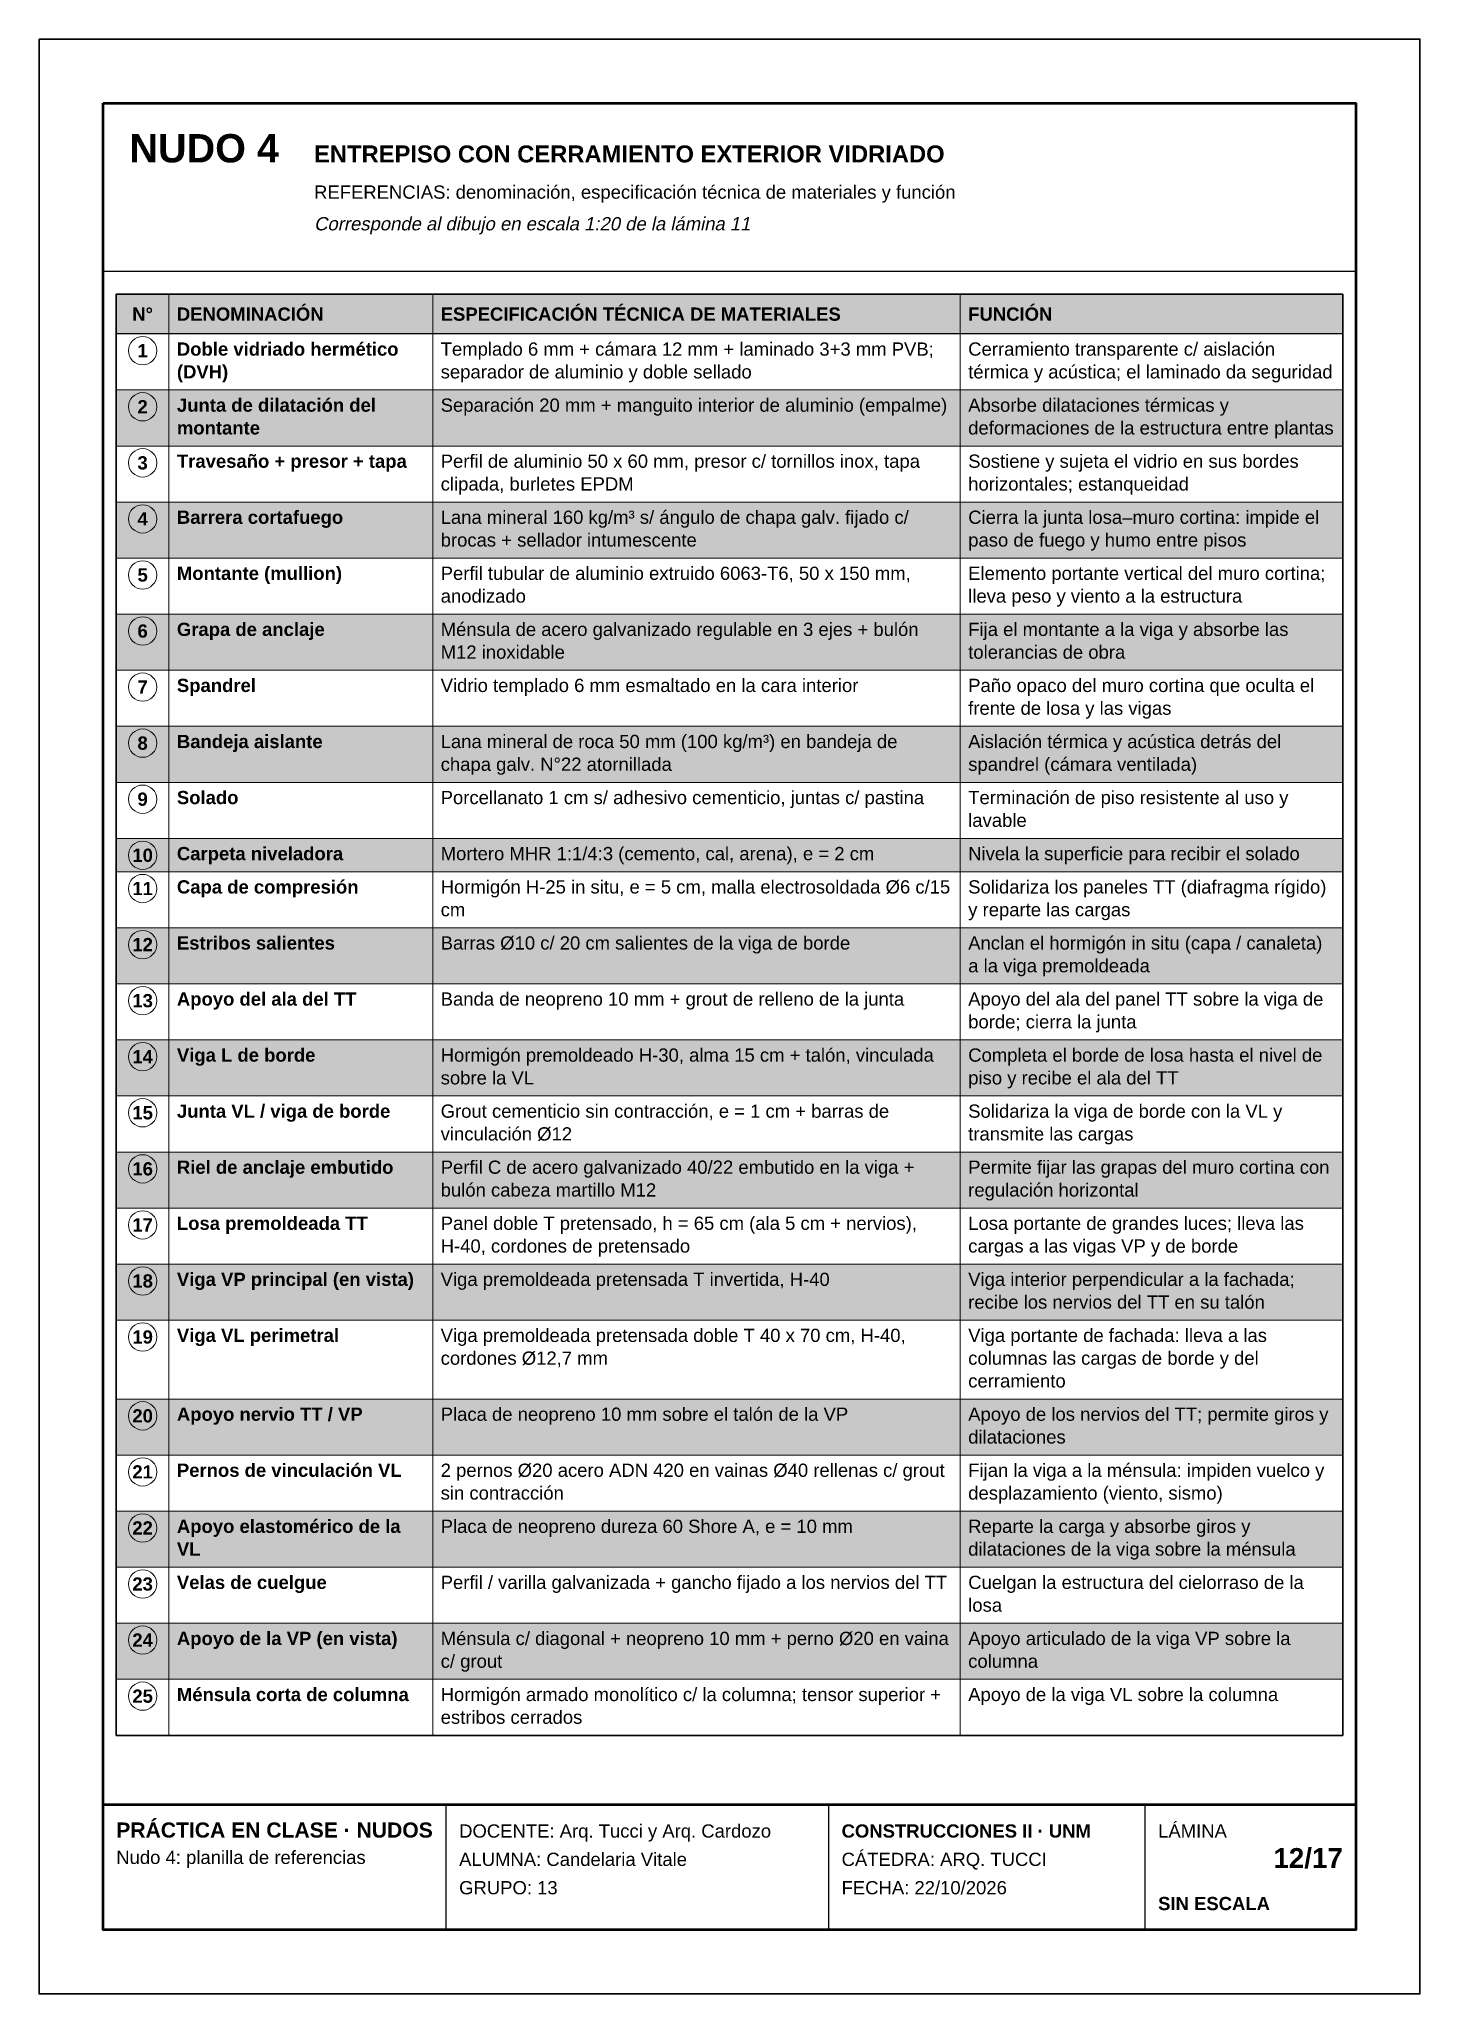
# Model space of a CAD drawing. Header units: millimetres. Extents: x 6 to 4194, y 6 to 5934.
import ezdxf
from ezdxf.enums import TextEntityAlignment as Align

# ---------------------------------------------------------------- set-up
doc = ezdxf.new("R2010")
doc.units = ezdxf.units.MM
doc.header["$LTSCALE"] = 20
for name, color, linetype in [('X-MARCO', 7, 'Continuous'), ('X-ROTULO', 7, 'Continuous'), ('X-TABLA', 7, 'Continuous'), ('X-TEXTOS', 7, 'Continuous')]:
    doc.layers.add(name, color=color, linetype=linetype)
doc.styles.add('ARIAL', font='arial.ttf')
doc.styles.add('ARIAL-B', font='arialbd.ttf')

msp = doc.modelspace()

# ---------------------------------------------------------------- hatches: boundary and pattern name
at = {"layer": 'X-TABLA', "true_color": 0xd9d9d9}
h = msp.add_hatch(color=254, dxfattribs=at)
h.dxf.hatch_style = 1
h.paths.add_polyline_path([(240, 5160), (3960, 5160), (3960, 5040), (240, 5040)])
at = {"layer": 'X-TABLA', "true_color": 0xf2f2f2}
h = msp.add_hatch(color=7, dxfattribs=at)
h.dxf.hatch_style = 1
h.paths.add_polyline_path([(240, 4870), (3960, 4870), (3960, 4700), (240, 4700)])
h = msp.add_hatch(color=7, dxfattribs=at)
h.dxf.hatch_style = 1
h.paths.add_polyline_path([(240, 4530), (3960, 4530), (3960, 4360), (240, 4360)])
h = msp.add_hatch(color=7, dxfattribs=at)
h.dxf.hatch_style = 1
h.paths.add_polyline_path([(240, 4190), (3960, 4190), (3960, 4020), (240, 4020)])
h = msp.add_hatch(color=7, dxfattribs=at)
h.dxf.hatch_style = 1
h.paths.add_polyline_path([(240, 3850), (3960, 3850), (3960, 3680), (240, 3680)])
h = msp.add_hatch(color=7, dxfattribs=at)
h.dxf.hatch_style = 1
h.paths.add_polyline_path([(240, 3510), (3960, 3510), (3960, 3409), (240, 3409)])
h = msp.add_hatch(color=7, dxfattribs=at)
h.dxf.hatch_style = 1
h.paths.add_polyline_path([(240, 3239), (3960, 3239), (3960, 3069), (240, 3069)])
h = msp.add_hatch(color=7, dxfattribs=at)
h.dxf.hatch_style = 1
h.paths.add_polyline_path([(240, 2899), (3960, 2899), (3960, 2729), (240, 2729)])
h = msp.add_hatch(color=7, dxfattribs=at)
h.dxf.hatch_style = 1
h.paths.add_polyline_path([(240, 2559), (3960, 2559), (3960, 2389), (240, 2389)])
h = msp.add_hatch(color=7, dxfattribs=at)
h.dxf.hatch_style = 1
h.paths.add_polyline_path([(240, 2219), (3960, 2219), (3960, 2049), (240, 2049)])
h = msp.add_hatch(color=7, dxfattribs=at)
h.dxf.hatch_style = 1
h.paths.add_polyline_path([(240, 1810), (3960, 1810), (3960, 1640), (240, 1640)])
h = msp.add_hatch(color=7, dxfattribs=at)
h.dxf.hatch_style = 1
h.paths.add_polyline_path([(240, 1470), (3960, 1470), (3960, 1300), (240, 1300)])
h = msp.add_hatch(color=7, dxfattribs=at)
h.dxf.hatch_style = 1
h.paths.add_polyline_path([(240, 1130), (3960, 1130), (3960, 960), (240, 960)])

# ---------------------------------------------------------------- linework, layer by layer
at = {"layer": 'X-MARCO', "lineweight": 30}
msp.add_lwpolyline([(6, 5934), (4194, 5934), (4194, 6), (6, 6)], close=True, dxfattribs=at)
at = {"layer": 'X-MARCO', "lineweight": 50}
msp.add_lwpolyline([(200, 5740), (4000, 5740), (4000, 200), (200, 200)], close=True, dxfattribs=at)
at = {"layer": 'X-ROTULO', "lineweight": 50}
msp.add_lwpolyline([(200, 580), (4000, 580), (4000, 200), (200, 200)], close=True, dxfattribs=at)
at = {"layer": 'X-ROTULO', "lineweight": 25}
for points in [[(1240, 580), (1240, 200)], [(2400, 580), (2400, 200)], [(3360, 580), (3360, 200)]]:
    msp.add_lwpolyline(points, dxfattribs=at)
at = {"layer": 'X-TABLA', "lineweight": 25}
msp.add_lwpolyline([(240, 5160), (3960, 5160), (3960, 5040), (240, 5040)], close=True, dxfattribs=at)
at = {"layer": 'X-TABLA', "lineweight": 30}
msp.add_lwpolyline([(240, 5160), (3960, 5160), (3960, 790), (240, 790)], close=True, dxfattribs=at)
at = {"layer": 'X-TABLA', "lineweight": 13}
for points in [[(400, 5160), (400, 790)], [(1200, 5160), (1200, 790)], [(2800, 5160), (2800, 790)], [(240, 4870), (3960, 4870)], [(240, 4700), (3960, 4700)], [(240, 4530), (3960, 4530)], [(240, 4360), (3960, 4360)], [(240, 4190), (3960, 4190)], [(240, 4020), (3960, 4020)], [(240, 3850), (3960, 3850)], [(240, 3680), (3960, 3680)], [(240, 3510), (3960, 3510)], [(240, 3409), (3960, 3409)], [(240, 3239), (3960, 3239)], [(240, 3069), (3960, 3069)], [(240, 2899), (3960, 2899)], [(240, 2729), (3960, 2729)], [(240, 2559), (3960, 2559)], [(240, 2389), (3960, 2389)], [(240, 2219), (3960, 2219)], [(240, 2049), (3960, 2049)], [(240, 1810), (3960, 1810)], [(240, 1640), (3960, 1640)], [(240, 1470), (3960, 1470)], [(240, 1300), (3960, 1300)], [(240, 1130), (3960, 1130)], [(240, 960), (3960, 960)], [(240, 790), (3960, 790)]]:
    msp.add_lwpolyline(points, dxfattribs=at)
at = {"layer": 'X-TABLA', "lineweight": 18}
for centre in [(320, 4989), (320, 4819), (320, 4649), (320, 4479), (320, 4309), (320, 4139), (320, 3969), (320, 3799), (320, 3629), (320, 3459), (320, 3358), (320, 3188), (320, 3018), (320, 2848), (320, 2678), (320, 2508), (320, 2338), (320, 2168), (320, 1998), (320, 1759), (320, 1589), (320, 1419), (320, 1249), (320, 1079), (320, 909)]:
    msp.add_circle(centre, 43, dxfattribs=at)
at = {"layer": 'X-TEXTOS', "lineweight": 25}
msp.add_lwpolyline([(200, 5230), (4000, 5230)], dxfattribs=at)

# ---------------------------------------------------------------- texts
at = {"layer": 'X-ROTULO'}
for s, height, style, p in [('PRÁCTICA EN CLASE · NUDOS', 45.824, 'ARIAL-B', (240, 480)), ('DOCENTE: Arq. Tucci y Arq. Cardozo', 40.096, 'ARIAL', (1280, 480)), ('CONSTRUCCIONES II · UNM', 40.096, 'ARIAL-B', (2440, 480)), ('LÁMINA', 40.1, 'ARIAL', (3400, 480)), ('Nudo 4: planilla de referencias', 40.096, 'ARIAL', (240, 400)), ('ALUMNA: Candelaria Vitale', 40.096, 'ARIAL', (1280, 394)), ('CÁTEDRA: ARQ. TUCCI', 40.096, 'ARIAL', (2440, 394)), ('GRUPO: 13', 40.1, 'ARIAL', (1280, 308)), ('FECHA: 22/10/2026', 40.096, 'ARIAL', (2440, 308)), ('SIN ESCALA', 40.1, 'ARIAL-B', (3400, 260))]:
    msp.add_text(s, height=height, dxfattribs=dict(at, style=style)).set_placement(p)
at = {"layer": 'X-ROTULO', "style": 'ARIAL-B'}
msp.add_text('12/17', height=60.14, dxfattribs=at).set_placement((3960, 388), align=Align.RIGHT)
at = {"layer": 'X-TABLA', "style": 'ARIAL-B'}
for s, p in [('N°', (320, 5080)), ('1', (320, 4969)), ('2', (320, 4799)), ('3', (320, 4629)), ('4', (320, 4459)), ('5', (320, 4289)), ('6', (320, 4119)), ('7', (320, 3949)), ('8', (320, 3779)), ('9', (320, 3609)), ('10', (320, 3439)), ('11', (320, 3338)), ('12', (320, 3168)), ('13', (320, 2998)), ('14', (320, 2828)), ('15', (320, 2658)), ('16', (320, 2488)), ('17', (320, 2318)), ('18', (320, 2148)), ('19', (320, 1978)), ('20', (320, 1739)), ('21', (320, 1569)), ('22', (320, 1399)), ('23', (320, 1229)), ('24', (320, 1059)), ('25', (320, 889))]:
    msp.add_text(s, height=40.1, dxfattribs=at).set_placement(p, align=Align.CENTER)
at = {"layer": 'X-TABLA'}
for s, height, style, p in [('DENOMINACIÓN', 40.096, 'ARIAL-B', (424, 5080)), ('ESPECIFICACIÓN TÉCNICA DE MATERIALES', 40.096, 'ARIAL-B', (1224, 5080)), ('FUNCIÓN', 40.1, 'ARIAL-B', (2824, 5080)), ('Doble vidriado hermético', 40.096, 'ARIAL-B', (424, 4974)), ('Templado 6 mm + cámara 12 mm + laminado 3+3 mm PVB;', 40.096, 'ARIAL', (1224, 4974)), ('Cerramiento transparente c/ aislación', 40.096, 'ARIAL', (2824, 4974)), ('(DVH)', 40.1, 'ARIAL-B', (424, 4905)), ('separador de aluminio y doble sellado', 40.096, 'ARIAL', (1224, 4905)), ('térmica y acústica; el laminado da seguridad', 40.096, 'ARIAL', (2824, 4905)), ('Junta de dilatación del', 40.096, 'ARIAL-B', (424, 4804)), ('Separación 20 mm + manguito interior de aluminio (empalme)', 40.096, 'ARIAL', (1224, 4804)), ('Absorbe dilataciones térmicas y', 40.096, 'ARIAL', (2824, 4804)), ('montante', 40.1, 'ARIAL-B', (424, 4735)), ('deformaciones de la estructura entre plantas', 40.096, 'ARIAL', (2824, 4735)), ('Travesaño + presor + tapa', 40.096, 'ARIAL-B', (424, 4634)), ('Perfil de aluminio 50 x 60 mm, presor c/ tornillos inox, tapa', 40.096, 'ARIAL', (1224, 4634)), ('Sostiene y sujeta el vidrio en sus bordes', 40.096, 'ARIAL', (2824, 4634)), ('clipada, burletes EPDM', 40.096, 'ARIAL', (1224, 4565)), ('horizontales; estanqueidad', 40.096, 'ARIAL', (2824, 4565)), ('Barrera cortafuego', 40.096, 'ARIAL-B', (424, 4464)), ('Lana mineral 160 kg/m³ s/ ángulo de chapa galv. fijado c/', 40.096, 'ARIAL', (1224, 4464)), ('Cierra la junta losa–muro cortina: impide el', 40.096, 'ARIAL', (2824, 4464)), ('brocas + sellador intumescente', 40.096, 'ARIAL', (1224, 4395)), ('paso de fuego y humo entre pisos', 40.096, 'ARIAL', (2824, 4395)), ('Montante (mullion)', 40.096, 'ARIAL-B', (424, 4294)), ('Perfil tubular de aluminio extruido 6063-T6, 50 x 150 mm,', 40.096, 'ARIAL', (1224, 4294)), ('Elemento portante vertical del muro cortina;', 40.096, 'ARIAL', (2824, 4294)), ('anodizado', 40.1, 'ARIAL', (1224, 4225)), ('lleva peso y viento a la estructura', 40.096, 'ARIAL', (2824, 4225)), ('Grapa de anclaje', 40.096, 'ARIAL-B', (424, 4124)), ('Ménsula de acero galvanizado regulable en 3 ejes + bulón', 40.096, 'ARIAL', (1224, 4124)), ('Fija el montante a la viga y absorbe las', 40.096, 'ARIAL', (2824, 4124)), ('M12 inoxidable', 40.096, 'ARIAL', (1224, 4055)), ('tolerancias de obra', 40.096, 'ARIAL', (2824, 4055)), ('Spandrel', 40.1, 'ARIAL-B', (424, 3954)), ('Vidrio templado 6 mm esmaltado en la cara interior', 40.096, 'ARIAL', (1224, 3954)), ('Paño opaco del muro cortina que oculta el', 40.096, 'ARIAL', (2824, 3954)), ('frente de losa y las vigas', 40.096, 'ARIAL', (2824, 3885)), ('Bandeja aislante', 40.096, 'ARIAL-B', (424, 3784)), ('Lana mineral de roca 50 mm (100 kg/m³) en bandeja de', 40.096, 'ARIAL', (1224, 3784)), ('Aislación térmica y acústica detrás del', 40.096, 'ARIAL', (2824, 3784)), ('chapa galv. N°22 atornillada', 40.096, 'ARIAL', (1224, 3715)), ('spandrel (cámara ventilada)', 40.096, 'ARIAL', (2824, 3715)), ('Solado', 40.1, 'ARIAL-B', (424, 3614)), ('Porcellanato 1 cm s/ adhesivo cementicio, juntas c/ pastina', 40.096, 'ARIAL', (1224, 3614)), ('Terminación de piso resistente al uso y', 40.096, 'ARIAL', (2824, 3614)), ('lavable', 40.1, 'ARIAL', (2824, 3545)), ('Carpeta niveladora', 40.096, 'ARIAL-B', (424, 3444)), ('Mortero MHR 1:1/4:3 (cemento, cal, arena), e = 2 cm', 40.096, 'ARIAL', (1224, 3444)), ('Nivela la superficie para recibir el solado', 40.096, 'ARIAL', (2824, 3444)), ('Capa de compresión', 40.096, 'ARIAL-B', (424, 3343)), ('Hormigón H-25 in situ, e = 5 cm, malla electrosoldada Ø6 c/15', 40.096, 'ARIAL', (1224, 3343)), ('Solidariza los paneles TT (diafragma rígido)', 40.096, 'ARIAL', (2824, 3343)), ('cm', 40.1, 'ARIAL', (1224, 3274)), ('y reparte las cargas', 40.096, 'ARIAL', (2824, 3274)), ('Estribos salientes', 40.096, 'ARIAL-B', (424, 3173)), ('Barras Ø10 c/ 20 cm salientes de la viga de borde', 40.096, 'ARIAL', (1224, 3173)), ('Anclan el hormigón in situ (capa / canaleta)', 40.096, 'ARIAL', (2824, 3173)), ('a la viga premoldeada', 40.096, 'ARIAL', (2824, 3104)), ('Apoyo del ala del TT', 40.096, 'ARIAL-B', (424, 3003)), ('Banda de neopreno 10 mm + grout de relleno de la junta', 40.096, 'ARIAL', (1224, 3003)), ('Apoyo del ala del panel TT sobre la viga de', 40.096, 'ARIAL', (2824, 3003)), ('borde; cierra la junta', 40.096, 'ARIAL', (2824, 2934)), ('Viga L de borde', 40.096, 'ARIAL-B', (424, 2833)), ('Hormigón premoldeado H-30, alma 15 cm + talón, vinculada', 40.096, 'ARIAL', (1224, 2833)), ('Completa el borde de losa hasta el nivel de', 40.096, 'ARIAL', (2824, 2833)), ('sobre la VL', 40.096, 'ARIAL', (1224, 2764)), ('piso y recibe el ala del TT', 40.096, 'ARIAL', (2824, 2764)), ('Junta VL / viga de borde', 40.096, 'ARIAL-B', (424, 2663)), ('Grout cementicio sin contracción, e = 1 cm + barras de', 40.096, 'ARIAL', (1224, 2663)), ('Solidariza la viga de borde con la VL y', 40.096, 'ARIAL', (2824, 2663)), ('vinculación Ø12', 40.096, 'ARIAL', (1224, 2594)), ('transmite las cargas', 40.096, 'ARIAL', (2824, 2594)), ('Riel de anclaje embutido', 40.096, 'ARIAL-B', (424, 2493)), ('Perfil C de acero galvanizado 40/22 embutido en la viga +', 40.096, 'ARIAL', (1224, 2493)), ('Permite fijar las grapas del muro cortina con', 40.096, 'ARIAL', (2824, 2493)), ('bulón cabeza martillo M12', 40.096, 'ARIAL', (1224, 2424)), ('regulación horizontal', 40.096, 'ARIAL', (2824, 2424)), ('Losa premoldeada TT', 40.096, 'ARIAL-B', (424, 2323)), ('Panel doble T pretensado, h = 65 cm (ala 5 cm + nervios),', 40.096, 'ARIAL', (1224, 2323)), ('Losa portante de grandes luces; lleva las', 40.096, 'ARIAL', (2824, 2323)), ('H-40, cordones de pretensado', 40.096, 'ARIAL', (1224, 2254)), ('cargas a las vigas VP y de borde', 40.096, 'ARIAL', (2824, 2254)), ('Viga VP principal (en vista)', 40.096, 'ARIAL-B', (424, 2153)), ('Viga premoldeada pretensada T invertida, H-40', 40.096, 'ARIAL', (1224, 2153)), ('Viga interior perpendicular a la fachada;', 40.096, 'ARIAL', (2824, 2153)), ('recibe los nervios del TT en su talón', 40.096, 'ARIAL', (2824, 2084)), ('Viga VL perimetral', 40.096, 'ARIAL-B', (424, 1983)), ('Viga premoldeada pretensada doble T 40 x 70 cm, H-40,', 40.096, 'ARIAL', (1224, 1983)), ('Viga portante de fachada: lleva a las', 40.096, 'ARIAL', (2824, 1983)), ('cordones Ø12,7 mm', 40.096, 'ARIAL', (1224, 1914)), ('columnas las cargas de borde y del', 40.096, 'ARIAL', (2824, 1914)), ('cerramiento', 40.096, 'ARIAL', (2824, 1845)), ('Apoyo nervio TT / VP', 40.096, 'ARIAL-B', (424, 1744)), ('Placa de neopreno 10 mm sobre el talón de la VP', 40.096, 'ARIAL', (1224, 1744)), ('Apoyo de los nervios del TT; permite giros y', 40.096, 'ARIAL', (2824, 1744)), ('dilataciones', 40.096, 'ARIAL', (2824, 1675)), ('Pernos de vinculación VL', 40.096, 'ARIAL-B', (424, 1574)), ('2 pernos Ø20 acero ADN 420 en vainas Ø40 rellenas c/ grout', 40.096, 'ARIAL', (1224, 1574)), ('Fijan la viga a la ménsula: impiden vuelco y', 40.096, 'ARIAL', (2824, 1574)), ('sin contracción', 40.096, 'ARIAL', (1224, 1505)), ('desplazamiento (viento, sismo)', 40.096, 'ARIAL', (2824, 1505)), ('Apoyo elastomérico de la', 40.096, 'ARIAL-B', (424, 1404)), ('Placa de neopreno dureza 60 Shore A, e = 10 mm', 40.096, 'ARIAL', (1224, 1404)), ('Reparte la carga y absorbe giros y', 40.096, 'ARIAL', (2824, 1404)), ('VL', 40.1, 'ARIAL-B', (424, 1335)), ('dilataciones de la viga sobre la ménsula', 40.096, 'ARIAL', (2824, 1335)), ('Velas de cuelgue', 40.096, 'ARIAL-B', (424, 1234)), ('Perfil / varilla galvanizada + gancho fijado a los nervios del TT', 40.096, 'ARIAL', (1224, 1234)), ('Cuelgan la estructura del cielorraso de la', 40.096, 'ARIAL', (2824, 1234)), ('losa', 40.1, 'ARIAL', (2824, 1165)), ('Apoyo de la VP (en vista)', 40.096, 'ARIAL-B', (424, 1064)), ('Ménsula c/ diagonal + neopreno 10 mm + perno Ø20 en vaina', 40.096, 'ARIAL', (1224, 1064)), ('Apoyo articulado de la viga VP sobre la', 40.096, 'ARIAL', (2824, 1064)), ('c/ grout', 40.1, 'ARIAL', (1224, 995)), ('columna', 40.1, 'ARIAL', (2824, 995)), ('Ménsula corta de columna', 40.096, 'ARIAL-B', (424, 894)), ('Hormigón armado monolítico c/ la columna; tensor superior +', 40.096, 'ARIAL', (1224, 894)), ('Apoyo de la viga VL sobre la columna', 40.096, 'ARIAL', (2824, 894)), ('estribos cerrados', 40.096, 'ARIAL', (1224, 825))]:
    msp.add_text(s, height=height, dxfattribs=dict(at, style=style)).set_placement(p)
at = {"layer": 'X-TEXTOS'}
for s, height, style, p in [('NUDO 4', 85.92, 'ARIAL-B', (280, 5560)), ('ENTREPISO CON CERRAMIENTO EXTERIOR VIDRIADO', 51.552, 'ARIAL-B', (840, 5560)), ('REFERENCIAS: denominación, especificación técnica de materiales y función', 40.096, 'ARIAL', (840, 5450))]:
    msp.add_text(s, height=height, dxfattribs=dict(at, style=style)).set_placement(p)
at = {"layer": 'X-TEXTOS', "style": 'ARIAL', "oblique": 12}
msp.add_text('Corresponde al dibujo en escala 1:20 de la lámina 11', height=40.096, dxfattribs=at).set_placement((840, 5354))

doc.saveas('drawing.dxf')
